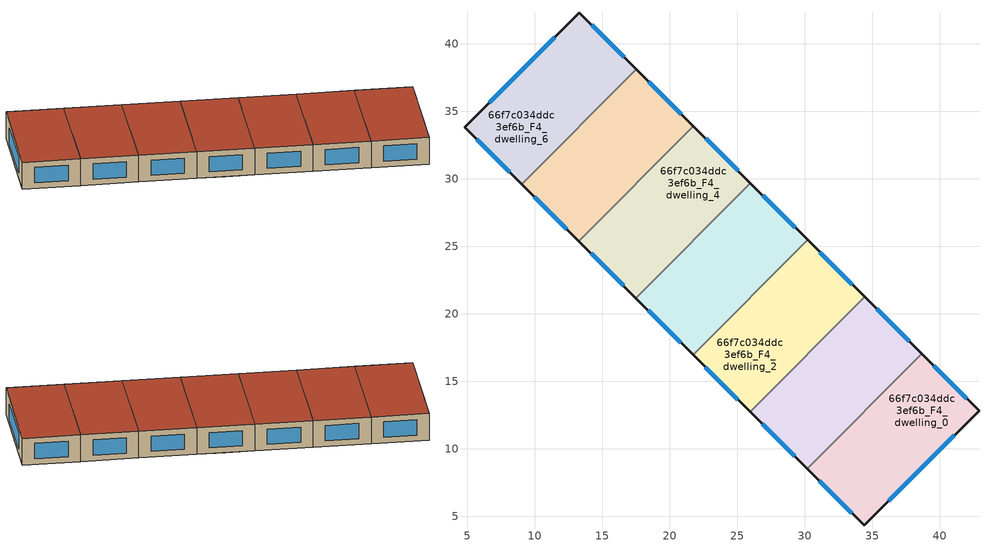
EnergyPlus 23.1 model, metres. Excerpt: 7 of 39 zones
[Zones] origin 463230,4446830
66f7c034ddc3ef6b_F4_dwelling_0
 floor to 66f7c034ddc3ef6b_F3_dwelling_6 (EU_floor_Construction): 42.91,12.81 38.66,8.57 34.43,12.79 38.66,17.04 z12
 floor to 66f7c034ddc3ef6b_F3_dwelling_7 (EU_floor_Construction): 38.66,8.57 34.4,4.33 30.18,8.52 34.43,12.79 z12
 wall outside (EU_wall_Construction): 30.18,8.52 34.4,4.33 42.91,12.81 38.66,17.04 z12:15
 wall to 66f7c034ddc3ef6b_F4_dwelling_1 (EU_wall_Construction): 38.66,17.04 30.18,8.52 z12:15
 window (EU_Window_Construction): 42,13.72 39.57,16.13 / 36.22,6.14 41.09,10.99 / 31.09,7.63 33.49,5.23 z12.64:14.36
 roof outside (EU_roof_Construction): 42.91,12.81 38.66,17.04 30.18,8.52 34.4,4.33 z15
66f7c034ddc3ef6b_F4_dwelling_1
 floor to 66f7c034ddc3ef6b_F3_dwelling_6 (EU_floor_Construction): 38.66,17.04 34.43,12.79 31.26,15.94 35.49,20.2 z12
 floor to 66f7c034ddc3ef6b_F3_dwelling_7 (EU_floor_Construction): 34.43,12.79 30.18,8.52 27.01,11.68 31.26,15.94 z12
 floor adiabatic (EU_floor_Construction): 35.49,20.2 27.01,11.68 25.96,12.74 34.44,21.25 z12
 wall outside (EU_wall_Construction): 38.66,17.04 34.44,21.25 / 25.96,12.74 30.18,8.52 z12:15
 wall to 66f7c034ddc3ef6b_F4_dwelling_2 (EU_wall_Construction): 34.44,21.25 25.96,12.74 z12:15
 window (EU_Window_Construction): 37.76,17.94 35.34,20.35 / 26.86,11.83 29.28,9.43 z12.64:14.36
 roof outside (EU_roof_Construction): 30.18,8.52 38.66,17.04 34.44,21.25 25.96,12.74 z15
66f7c034ddc3ef6b_F4_dwelling_2
 floor to 66f7c034ddc3ef6b_F3_dwelling_5 (EU_floor_Construction): 30.2,16.99 25.96,12.74 21.73,16.95 25.97,21.2 z12
 floor to 66f7c034ddc3ef6b_F3_dwelling_4 (EU_floor_Construction): 34.44,21.25 30.2,16.99 25.97,21.2 30.21,25.46 z12
 wall outside (EU_wall_Construction): 34.44,21.25 30.21,25.46 / 21.73,16.95 25.96,12.74 z12:15
 wall to 66f7c034ddc3ef6b_F4_dwelling_3 (EU_wall_Construction): 30.21,25.46 21.73,16.95 z12:15
 window (EU_Window_Construction): 33.53,22.15 31.11,24.56 / 22.63,16.04 25.05,13.64 z12.64:14.36
 roof outside (EU_roof_Construction): 25.96,12.74 34.44,21.25 30.21,25.46 21.73,16.95 z15
66f7c034ddc3ef6b_F4_dwelling_3
 floor to 66f7c034ddc3ef6b_F3_dwelling_4 (EU_floor_Construction): 30.21,25.46 25.97,21.2 23.85,23.31 28.09,27.57 z12
 floor to 66f7c034ddc3ef6b_F3_dwelling_2 (EU_floor_Construction): 28.09,27.57 23.85,23.31 21.74,25.42 25.98,29.67 z12
 floor to 66f7c034ddc3ef6b_F3_dwelling_5 (EU_floor_Construction): 25.97,21.2 21.73,16.95 19.61,19.05 23.85,23.31 z12
 floor to 66f7c034ddc3ef6b_F3_dwelling_3 (EU_floor_Construction): 23.85,23.31 19.61,19.05 17.5,21.16 21.74,25.42 z12
 wall outside (EU_wall_Construction): 30.21,25.46 25.98,29.67 / 17.5,21.16 21.73,16.95 z12:15
 wall to 66f7c034ddc3ef6b_F4_dwelling_4 (EU_wall_Construction): 25.98,29.67 17.5,21.16 z12:15
 window (EU_Window_Construction): 29.3,26.36 26.88,28.77 / 18.4,20.26 20.82,17.85 z12.64:14.36
 roof outside (EU_roof_Construction): 21.73,16.95 30.21,25.46 25.98,29.67 17.5,21.16 z15
66f7c034ddc3ef6b_F4_dwelling_4
 floor to 66f7c034ddc3ef6b_F3_dwelling_2 (EU_floor_Construction): 25.98,29.67 21.74,25.42 17.51,29.63 21.75,33.88 z12
 floor to 66f7c034ddc3ef6b_F3_dwelling_3 (EU_floor_Construction): 21.74,25.42 17.5,21.16 13.27,25.37 17.51,29.63 z12
 wall outside (EU_wall_Construction): 25.98,29.67 21.75,33.88 / 13.27,25.37 17.5,21.16 z12:15
 wall to 66f7c034ddc3ef6b_F4_dwelling_5 (EU_wall_Construction): 21.75,33.88 13.27,25.37 z12:15
 window (EU_Window_Construction): 25.07,30.58 22.66,32.98 / 14.18,24.47 16.59,22.06 z12.64:14.36
 roof outside (EU_roof_Construction): 17.5,21.16 25.98,29.67 21.75,33.88 13.27,25.37 z15
66f7c034ddc3ef6b_F4_dwelling_5
 floor to 66f7c034ddc3ef6b_F3_dwelling_1 (EU_floor_Construction): 16.45,30.68 12.21,26.42 9.04,29.58 13.28,33.83 z12
 floor to 66f7c034ddc3ef6b_F3_dwelling_0 (EU_floor_Construction): 20.69,34.94 16.45,30.68 13.28,33.83 17.52,38.1 z12
 floor to 66f7c034ddc3ef6b_F3_dwelling_3 (EU_floor_Construction): 17.51,29.63 13.27,25.37 12.21,26.42 16.45,30.68 z12
 floor to 66f7c034ddc3ef6b_F3_dwelling_2 (EU_floor_Construction): 21.75,33.88 17.51,29.63 16.45,30.68 20.69,34.94 z12
 wall outside (EU_wall_Construction): 21.75,33.88 17.52,38.1 / 9.04,29.58 13.27,25.37 z12:15
 wall to 66f7c034ddc3ef6b_F4_dwelling_6 (EU_wall_Construction): 17.52,38.1 9.04,29.58 z12:15
 window (EU_Window_Construction): 20.85,34.79 18.43,37.19 / 9.95,28.68 12.36,26.27 z12.64:14.36
 roof outside (EU_roof_Construction): 13.27,25.37 21.75,33.88 17.52,38.1 9.04,29.58 z15
66f7c034ddc3ef6b_F4_dwelling_6
 floor to 66f7c034ddc3ef6b_F3_dwelling_0 (EU_floor_Construction): 17.52,38.1 13.28,33.83 9.05,38.05 13.31,42.29 z12
 floor to 66f7c034ddc3ef6b_F3_dwelling_1 (EU_floor_Construction): 13.28,33.83 9.04,29.58 4.8,33.81 9.05,38.05 z12
 wall outside (EU_wall_Construction): 17.52,38.1 13.31,42.29 4.8,33.81 9.04,29.58 z12:15
 window (EU_Window_Construction): 5.71,32.9 8.13,30.49 / 11.49,40.48 6.62,35.63 / 16.62,38.99 14.21,41.39 z12.64:14.36
 roof outside (EU_roof_Construction): 9.04,29.58 17.52,38.1 13.31,42.29 4.8,33.81 z15
[Building]
EU S2 Campaign: North Axis=0; Terrain=City; Solar Distribution=FullExterior
[Site:Location]
Yerevan-Zvartnots.Intl.AP: Latitude=40.15; Longitude=44.383; Time Zone=4; Elevation=854
[SizingPeriod:WeatherFileDays]
AnnualSizingPeriod: Begin Month=1; Begin Day of Month=1; End Month=12; End Day of Month=31; Day of Week for Start Day=Monday; Use Weather File Daylight Saving Period=No; Use Weather File Rain and Snow Indicators=No
[MATERIAL]
EU_InternalMass_Material: Roughness=MediumRough; Thickness=0.1; Conductivity=1; Density=1800; Specific Heat=900; Thermal Absorptance=0.9; Solar Absorptance=0.7; Visible Absorptance=0.7
[MATERIAL:NOMASS] Roughness=MediumRough; Thermal Absorptance=0.9; Solar Absorptance=0.7; Visible Absorptance=0.7
Name | Thermal Resistance
EU_wall_NoMass | 1.05043
EU_roof_NoMass | 1.45357
EU_floor_NoMass | 0.478065
[WINDOWMATERIAL:SIMPLEGLAZINGSYSTEM]
EU_Window_SimpleGlazing: UFactor=2.5566; Solar Heat Gain Coefficient=0.75; Visible Transmittance=0.75
[CONSTRUCTION]
EU_wall_Construction: EU_wall_NoMass
EU_roof_Construction: EU_roof_NoMass
EU_floor_Construction: EU_floor_NoMass
EU_Window_Construction: EU_Window_SimpleGlazing
EU_InternalMass_Construction: EU_InternalMass_Material
[ZONE] Type=1; Multiplier=1; Ceiling Height=autocalculate; Floor Area=autocalculate; Part of Total Floor Area=Yes
Name | Volume
66f7c034ddc3ef6b_F4_dwelling_0; 66f7c034ddc3ef6b_F4_dwelling_2; 66f7c034ddc3ef6b_F4_dwelling_4 | 215.151
66f7c034ddc3ef6b_F4_dwelling_1 | 215.177
66f7c034ddc3ef6b_F4_dwelling_3 | 215.183
66f7c034ddc3ef6b_F4_dwelling_5 | 215.176
66f7c034ddc3ef6b_F4_dwelling_6 | 215.15
[INTERNALMASS] Construction=EU_InternalMass_Construction
Name | Zone or ZoneList | Surface Area
66f7c034ddc3ef6b_F4_dwelling_0_EU_InternalMass | 66f7c034ddc3ef6b_F4_dwelling_0 | 71.7168
66f7c034ddc3ef6b_F4_dwelling_1_EU_InternalMass | 66f7c034ddc3ef6b_F4_dwelling_1 | 71.7256
66f7c034ddc3ef6b_F4_dwelling_2_EU_InternalMass | 66f7c034ddc3ef6b_F4_dwelling_2 | 71.717
66f7c034ddc3ef6b_F4_dwelling_3_EU_InternalMass | 66f7c034ddc3ef6b_F4_dwelling_3 | 71.7277
66f7c034ddc3ef6b_F4_dwelling_4_EU_InternalMass | 66f7c034ddc3ef6b_F4_dwelling_4 | 71.717
66f7c034ddc3ef6b_F4_dwelling_5_EU_InternalMass | 66f7c034ddc3ef6b_F4_dwelling_5 | 71.7256
66f7c034ddc3ef6b_F4_dwelling_6_EU_InternalMass | 66f7c034ddc3ef6b_F4_dwelling_6 | 71.7168
[OTHEREQUIPMENT] Fuel Type=Electricity; Design Level Calculation Method=Watts/Area; Power per Zone Floor Area=1; Fraction Latent=0; Fraction Radiant=0; Fraction Lost=0; Carbon Dioxide Generation Rate=0; EndUse Subcategory=EU_Step8_InternalGains
Name | Zone or ZoneList or Space or SpaceList | Schedule
EU_Step8_InternalGain_66f7c034ddc3ef6b_F4_dwelling_0_f000 | 66f7c034ddc3ef6b_F4_dwelling_0 | EU_Step8_GainSchedule_66f7c034ddc3ef6b_F4_dwelling_0_f000
EU_Step8_InternalGain_66f7c034ddc3ef6b_F4_dwelling_1_f000 | 66f7c034ddc3ef6b_F4_dwelling_1 | EU_Step8_GainSchedule_66f7c034ddc3ef6b_F4_dwelling_1_f000
EU_Step8_InternalGain_66f7c034ddc3ef6b_F4_dwelling_2_f000 | 66f7c034ddc3ef6b_F4_dwelling_2 | EU_Step8_GainSchedule_66f7c034ddc3ef6b_F4_dwelling_2_f000
EU_Step8_InternalGain_66f7c034ddc3ef6b_F4_dwelling_3_f000 | 66f7c034ddc3ef6b_F4_dwelling_3 | EU_Step8_GainSchedule_66f7c034ddc3ef6b_F4_dwelling_3_f000
EU_Step8_InternalGain_66f7c034ddc3ef6b_F4_dwelling_4_f000 | 66f7c034ddc3ef6b_F4_dwelling_4 | EU_Step8_GainSchedule_66f7c034ddc3ef6b_F4_dwelling_4_f000
EU_Step8_InternalGain_66f7c034ddc3ef6b_F4_dwelling_5_f000 | 66f7c034ddc3ef6b_F4_dwelling_5 | EU_Step8_GainSchedule_66f7c034ddc3ef6b_F4_dwelling_5_f000
EU_Step8_InternalGain_66f7c034ddc3ef6b_F4_dwelling_6_f000 | 66f7c034ddc3ef6b_F4_dwelling_6 | EU_Step8_GainSchedule_66f7c034ddc3ef6b_F4_dwelling_6_f000
[ZONEVENTILATION:DESIGNFLOWRATE] Schedule=EU_AlwaysOn; Design Flow Rate Calculation Method=AirChanges/Hour; Air Changes per Hour=0.557805; Ventilation Type=Natural; Fan Pressure Rise=0; Fan Total Efficiency=1; Constant Term Coefficient=1; Temperature Term Coefficient=0; Velocity Term Coefficient=0; Velocity Squared Term Coefficient=0; Minimum Indoor Temperature=-100; Maximum Indoor Temperature=100; Delta Temperature=-100; Minimum Outdoor Temperature=-100; Maximum Outdoor Temperature=100; Maximum Wind Speed=40
Name | Zone or ZoneList or Space or SpaceList
EU_ConstantAir_66f7c034ddc3ef6b_F4_dwelling_0 | 66f7c034ddc3ef6b_F4_dwelling_0
EU_ConstantAir_66f7c034ddc3ef6b_F4_dwelling_1 | 66f7c034ddc3ef6b_F4_dwelling_1
EU_ConstantAir_66f7c034ddc3ef6b_F4_dwelling_2 | 66f7c034ddc3ef6b_F4_dwelling_2
EU_ConstantAir_66f7c034ddc3ef6b_F4_dwelling_3 | 66f7c034ddc3ef6b_F4_dwelling_3
EU_ConstantAir_66f7c034ddc3ef6b_F4_dwelling_4 | 66f7c034ddc3ef6b_F4_dwelling_4
EU_ConstantAir_66f7c034ddc3ef6b_F4_dwelling_5 | 66f7c034ddc3ef6b_F4_dwelling_5
EU_ConstantAir_66f7c034ddc3ef6b_F4_dwelling_6 | 66f7c034ddc3ef6b_F4_dwelling_6
[HVACTEMPLATE:THERMOSTAT] Constant Heating Setpoint=20; Constant Cooling Setpoint=50
EU_HeatOnly_66f7c034ddc3ef6b_F1_dwelling_7; EU_HeatOnly_66f7c034ddc3ef6b_F2_dwelling_0; EU_HeatOnly_66f7c034ddc3ef6b_F2_dwelling_1; EU_HeatOnly_66f7c034ddc3ef6b_F2_dwelling_2; EU_HeatOnly_66f7c034ddc3ef6b_F2_dwelling_3; EU_HeatOnly_66f7c034ddc3ef6b_F2_dwelling_4; EU_HeatOnly_66f7c034ddc3ef6b_F2_dwelling_5; EU_HeatOnly_66f7c034ddc3ef6b_F2_dwelling_6; EU_HeatOnly_66f7c034ddc3ef6b_F2_dwelling_7; EU_HeatOnly_66f7c034ddc3ef6b_F3_dwelling_0; EU_HeatOnly_66f7c034ddc3ef6b_F3_dwelling_1; EU_HeatOnly_66f7c034ddc3ef6b_F3_dwelling_2; EU_HeatOnly_66f7c034ddc3ef6b_F3_dwelling_3; EU_HeatOnly_66f7c034ddc3ef6b_F3_dwelling_4; EU_HeatOnly_66f7c034ddc3ef6b_F3_dwelling_5; EU_HeatOnly_66f7c034ddc3ef6b_F3_dwelling_6; EU_HeatOnly_66f7c034ddc3ef6b_F3_dwelling_7; EU_HeatOnly_66f7c034ddc3ef6b_F4_dwelling_0; EU_HeatOnly_66f7c034ddc3ef6b_F4_dwelling_1; EU_HeatOnly_66f7c034ddc3ef6b_F4_dwelling_2; EU_HeatOnly_66f7c034ddc3ef6b_F4_dwelling_3; EU_HeatOnly_66f7c034ddc3ef6b_F4_dwelling_4; EU_HeatOnly_66f7c034ddc3ef6b_F4_dwelling_5; EU_HeatOnly_66f7c034ddc3ef6b_F4_dwelling_6
[HVACTEMPLATE:ZONE:IDEALLOADSAIRSYSTEM] System Availability Schedule=EU_AlwaysOn; Maximum Heating Supply Air Temperature=50; Minimum Cooling Supply Air Temperature=13; Maximum Heating Supply Air Humidity Ratio=0.0156; Minimum Cooling Supply Air Humidity Ratio=0.0077; Heating Limit=NoLimit; Cooling Limit=NoLimit; Heating Availability Schedule=EU_AlwaysOn; Cooling Availability Schedule=EU_CoolingOff; Dehumidification Control Type=ConstantSensibleHeatRatio; Cooling Sensible Heat Ratio=0.7; Dehumidification Setpoint=60; Humidification Control Type=None; Humidification Setpoint=30; Outdoor Air Method=None; Outdoor Air Flow Rate per Person=0.00944; Outdoor Air Flow Rate per Zone Floor Area=0; Outdoor Air Flow Rate per Zone=0; Demand Controlled Ventilation Type=None; Outdoor Air Economizer Type=NoEconomizer; Heat Recovery Type=None; Sensible Heat Recovery Effectiveness=0.7; Latent Heat Recovery Effectiveness=0.65
Name | Template Thermostat
66f7c034ddc3ef6b_F4_dwelling_0 | EU_HeatOnly_66f7c034ddc3ef6b_F4_dwelling_0
66f7c034ddc3ef6b_F4_dwelling_1 | EU_HeatOnly_66f7c034ddc3ef6b_F4_dwelling_1
66f7c034ddc3ef6b_F4_dwelling_2 | EU_HeatOnly_66f7c034ddc3ef6b_F4_dwelling_2
66f7c034ddc3ef6b_F4_dwelling_3 | EU_HeatOnly_66f7c034ddc3ef6b_F4_dwelling_3
66f7c034ddc3ef6b_F4_dwelling_4 | EU_HeatOnly_66f7c034ddc3ef6b_F4_dwelling_4
66f7c034ddc3ef6b_F4_dwelling_5 | EU_HeatOnly_66f7c034ddc3ef6b_F4_dwelling_5
66f7c034ddc3ef6b_F4_dwelling_6 | EU_HeatOnly_66f7c034ddc3ef6b_F4_dwelling_6
[SIZING:ZONE] Zone Cooling Design Supply Air Temperature Input Method=SupplyAirTemperature; Zone Cooling Design Supply Air Temperature=13; Zone Heating Design Supply Air Temperature Input Method=SupplyAirTemperature; Zone Heating Design Supply Air Temperature=50; Zone Cooling Design Supply Air Humidity Ratio=0.008; Zone Heating Design Supply Air Humidity Ratio=0.008; Cooling Design Air Flow Method=DesignDay; Cooling Design Air Flow Rate=0; Cooling Minimum Air Flow per Zone Floor Area=0.000762; Cooling Minimum Air Flow=0; Cooling Minimum Air Flow Fraction=0.2; Heating Design Air Flow Method=DesignDay; Heating Design Air Flow Rate=0; Heating Maximum Air Flow per Zone Floor Area=0.002032; Heating Maximum Air Flow=0.141576; Heating Maximum Air Flow Fraction=0.3; Account for Dedicated Outdoor Air System=No; Dedicated Outdoor Air System Control Strategy=NeutralSupplyAir; Dedicated Outdoor Air Low Setpoint Temperature for Design=autosize; Dedicated Outdoor Air High Setpoint Temperature for Design=autosize; Zone Load Sizing Method=Sensible Load Only No Latent Load; Zone Latent Cooling Design Supply Air Humidity Ratio Input Method=HumidityRatioDifference; Zone Cooling Design Supply Air Humidity Ratio Difference=0.005; Zone Latent Heating Design Supply Air Humidity Ratio Input Method=HumidityRatioDifference; Zone Humidification Design Supply Air Humidity Ratio Difference=0.005
66f7c034ddc3ef6b_F4_dwelling_0; 66f7c034ddc3ef6b_F4_dwelling_1; 66f7c034ddc3ef6b_F4_dwelling_2; 66f7c034ddc3ef6b_F4_dwelling_3; 66f7c034ddc3ef6b_F4_dwelling_4; 66f7c034ddc3ef6b_F4_dwelling_5; 66f7c034ddc3ef6b_F4_dwelling_6
[SCHEDULE:CONSTANT]
Name | Hourly Value
EU_AlwaysOn | 1
EU_CoolingOff | 0
[SCHEDULE:FILE] Column Number=1; Rows to Skip at Top=0; Number of Hours of Data=8760; Column Separator=Comma; Interpolate to Timestep=No; Minutes per Item=60; Adjust Schedule for Daylight Savings=Yes
Name | File
EU_Step8_GainSchedule_66f7c034ddc3ef6b_F4_dwelling_0_f000 | ../../schedules/66f7c034ddc3ef6b/66f7c034ddc3ef6b_F4_dwelling_0_f000_gain.csv
EU_Step8_GainSchedule_66f7c034ddc3ef6b_F4_dwelling_1_f000 | ../../schedules/66f7c034ddc3ef6b/66f7c034ddc3ef6b_F4_dwelling_1_f000_gain.csv
EU_Step8_GainSchedule_66f7c034ddc3ef6b_F4_dwelling_2_f000 | ../../schedules/66f7c034ddc3ef6b/66f7c034ddc3ef6b_F4_dwelling_2_f000_gain.csv
EU_Step8_GainSchedule_66f7c034ddc3ef6b_F4_dwelling_3_f000 | ../../schedules/66f7c034ddc3ef6b/66f7c034ddc3ef6b_F4_dwelling_3_f000_gain.csv
EU_Step8_GainSchedule_66f7c034ddc3ef6b_F4_dwelling_4_f000 | ../../schedules/66f7c034ddc3ef6b/66f7c034ddc3ef6b_F4_dwelling_4_f000_gain.csv
EU_Step8_GainSchedule_66f7c034ddc3ef6b_F4_dwelling_5_f000 | ../../schedules/66f7c034ddc3ef6b/66f7c034ddc3ef6b_F4_dwelling_5_f000_gain.csv
EU_Step8_GainSchedule_66f7c034ddc3ef6b_F4_dwelling_6_f000 | ../../schedules/66f7c034ddc3ef6b/66f7c034ddc3ef6b_F4_dwelling_6_f000_gain.csv
